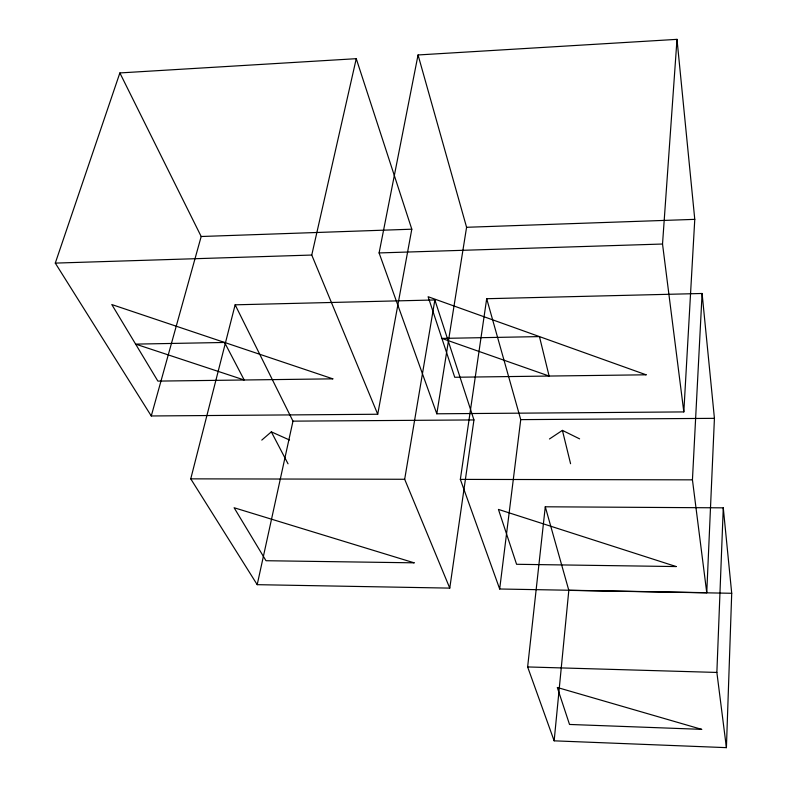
<?xml version="1.0" encoding="UTF-8"?>
<svg xmlns="http://www.w3.org/2000/svg" width="787" height="787" viewBox="0 0 787 787"><rect width="100%" height="100%" fill="white"/><g stroke="black" fill="none" stroke-linecap="round" stroke-linejoin="round"><path stroke-width="1.18" d="M726.411 747.65L731.713 593.28L723.273 507.841L545.283 506.789L527.634 666.943L554.146 740.833L726.411 747.65L716.868 672.442L723.273 507.841M706.756 592.709L714.429 418.34L702.102 293.482L486.691 298.716L460.346 479.391L499.676 589.001L706.756 592.709L692.442 479.844L702.102 293.482M683.824 411.916L694.773 219.357L676.997 39.35L418.054 54.962L379.098 252.932L436.815 413.795L683.824 411.916L662.526 244.029L676.997 39.35M554.146 740.833L568.814 590.358L545.283 506.789M499.676 589.001L520.738 419.628L486.691 298.716M449.77 588.115L473.951 419.933L434.867 299.965L235.146 304.815L190.749 478.85L257.201 584.672L449.77 588.115L404.675 479.273L434.867 299.965M436.815 413.795L466.583 227.286L418.054 54.962M377.73 414.247L411.808 229.194L356.255 58.681L119.87 72.935L55.287 263.104L151.271 415.969L377.73 414.247L311.76 255.047L356.255 58.681M257.201 584.672L292.971 421.143L235.146 304.815M151.271 415.969L201.187 236.503L119.87 72.935M261.786 440.09L271.328 431.856L289.478 439.982M549.464 438.979L562.41 430.381L579.606 438.861M201.187 236.503L411.808 229.194M466.583 227.286L694.773 219.357M55.287 263.104L311.76 255.047M379.098 252.932L662.526 244.029M292.971 421.143L473.951 419.933M520.738 419.628L714.429 418.34M190.749 478.85L404.675 479.273M460.346 479.391L692.442 479.844M568.814 590.358L731.713 593.28M527.634 666.943L716.868 672.442M271.328 431.856L288.032 463.809M562.41 430.381L570.575 463.72M224.58 342.463L135.62 344.116L244.206 379.993L224.58 342.463M539.459 336.6L441.891 338.41L549.11 376.048L539.459 336.6M332.832 378.842L157.882 381.105L111.803 304.549L332.832 378.842M646.117 374.799L454.738 377.268L428.108 296.719L646.117 374.799M414.119 562.823L266.006 560.718L234.113 507.743L414.119 562.823M676.171 566.561L516.577 564.289L498.437 509.415L676.171 566.561M701.679 729.352L569.522 724.453L557.304 687.484L701.679 729.352"/></g></svg>
